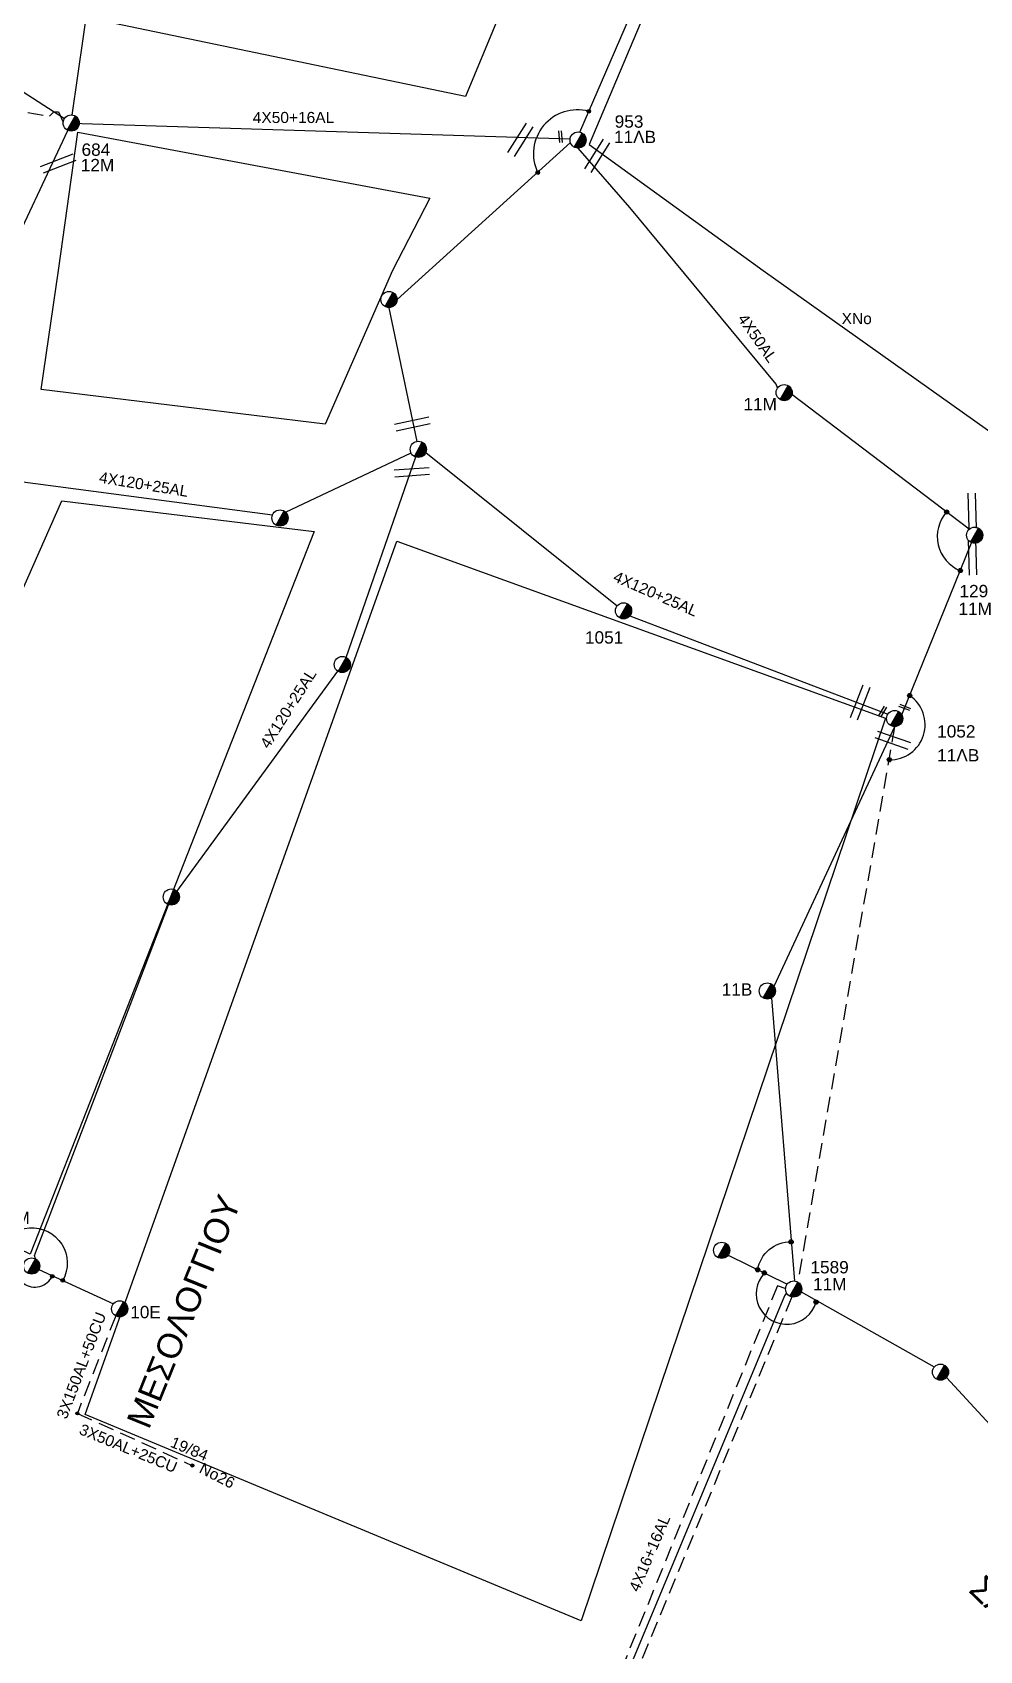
# Model space of a CAD drawing. Header units: millimetres. Extents: x 751 to 1825, y 360 to 872.
# Drawn here: x 900.4 to 977.2, y 635 to 766.3 of the extents above; entities that cross this region are included whole.
import ezdxf

# ---------------------------------------------------------------- set-up
doc = ezdxf.new("R2010")
doc.units = ezdxf.units.MM
doc.linetypes.add('DASHED', pattern=[19.05, 12.7, -6.35])
for name, color, linetype in [('Άγνωστα', 7, 'Continuous'), ('Γέφυρες Εναέριου Δικτύου', 7, 'Continuous'), ('Γυμνά εναέρια ΧΤ (3Φ)   4x50AL', 7, 'Continuous'), ('Γυμνά εναέρια ΧΤ και ΦΟΠ (3Φ)   4x16+16AL', 7, 'Continuous'), ('Γυμνά εναέρια ΧΤ και ΦΟΠ (3Φ)   4x50+16AL', 7, 'Continuous'), ('Επιγραφές - Σχήματα', 7, 'Continuous'), ('Καλώδια ΧΤ   3x150+50AL', 7, 'DASHED'), ('Καλώδια ΧΤ   3x150AL+50CU', 7, 'DASHED'), ('Μηχανική τομή', 7, 'Continuous'), ('Στύλος ΦΜ', 7, 'Continuous'), ('Στύλος ΦΜ @ 1', 7, 'Continuous'), ('Συνδέσεις', 7, 'Continuous'), ('Συνεστραμμένα ΧΤ   3x70+54.6+25 AL', 7, 'SYN_LINE'), ('Συνεστραμμένα ΧΤ   4x120+25 AL', 7, 'SYN_LINE'), ('Τομή', 7, 'Continuous'), ('Υπόβαθρο ΔΕΗ', 7, 'Continuous')]:
    doc.layers.add(name, color=color, linetype=linetype)
doc.styles.get("Standard").update_dxf_attribs({"font": 'ARIAL.TTF'})
doc.linetypes.add('SYN_LINE', pattern='A,0.5,-0.0001,["/\\/\\/\\/",Standard,S=0.1,R=0,X=0,Y=-0.05],-0.25', length=0.7501)

# ---------------------------------------------------------------- blocks, each defined once
blk = doc.blocks.new('ΥΠΑΡΧΩΝ ΤΣΙΜΕΝΤΕΝΙΟΣ ΣΤΥΛΟΣ')
at = {"layer": 'Στύλος ΦΜ'}
blk.add_hatch(color=256, dxfattribs=at).paths.add_polyline_path([(-1.29, -2.28, 0.574793), (2.62, 0, 0.268822), (1.3, 2.27)])
blk.add_line((-1.29, -2.28), (1.3, 2.27), dxfattribs=at)
blk.add_circle((0, 0), 2.62, dxfattribs=at)
at = {"layer": 'Στύλος ΦΜ', "flags": 4}
for tag, p in [('ΑΡΙΘΜΟΣ', (-4.68, 8.05)), ('ΤΥΠΟΣ', (-4.91, 3.03))]:
    blk.add_attdef(tag, p, '', height=4, dxfattribs=at)
blk = doc.blocks.new('ΤΟΜΗ')
at = {"layer": 'Τομή', "ltscale": 40}
for p, q in [((-5.68, 0), (5.68, 0)), ((5.68, -2.33), (-5.68, -2.33))]:
    blk.add_line(p, q, dxfattribs=at)
blk = doc.blocks.new('_ΣΥΝΔΕΣΗ')
at = {"layer": 'Συνδέσεις', "linetype": 'SYN_LINE', "ltscale": 40}
blk.add_hatch(color=256, dxfattribs=at).paths.add_polyline_path([(0.5, -0.01, 1), (-0.5, -0.01, 1)])
at = {"layer": 'Συνδέσεις'}
blk.add_circle((0, -0.01), 0.5, dxfattribs=at)
blk = doc.blocks.new('ΜΗΧΑΝΙΚΗ ΤΟΜΗ')
at = {"layer": 'Μηχανική τομή', "ltscale": 40}
for p, q in [((-1.89, 0.78), (1.89, 0.78)), ((1.89, 0), (-1.89, 0))]:
    blk.add_line(p, q, dxfattribs=at)

msp = doc.modelspace()

# ---------------------------------------------------------------- linework, layer by layer
at = {"layer": 'Άγνωστα', "color": 2, "ltscale": 0.1}
msp.add_lwpolyline([(890.52, 731.36), (897.93, 746.98), (903.24, 758.34)], dxfattribs=at)
at = {"layer": 'Άγνωστα', "color": 5, "linetype": 'DASHED', "ltscale": 0.1}
for points in [[(970.32, 709.97), (962.45, 664.91)], [(961.52, 664.36), (960.82, 664.62), (948.11, 633.39), (947.28, 632.97), (946.88, 632.28), (946.94, 631.76), (947.02, 631.1), (937.85, 606.13)]]:
    msp.add_lwpolyline(points, dxfattribs=at)
at = {"layer": 'Άγνωστα', "color": 2, "linetype": 'SYN_LINE', "ltscale": 8}
msp.add_lwpolyline([(900.9, 665.94), (900.9, 665.94), (906.94, 663.14)], dxfattribs=at)
at = {"layer": 'Άγνωστα', "color": 85, "linetype": 'DASHED', "ltscale": 0.1}
msp.add_lwpolyline([(961.99, 663.71), (948.95, 632.26), (948.57, 632.09)], dxfattribs=at)
at = {"layer": 'Άγνωστα', "color": 2, "linetype": 'DASHED', "ltscale": 0.1}
msp.add_lwpolyline([(904.02, 654.26), (913.37, 650.02)], dxfattribs=at)
at = {"layer": 'Γέφυρες Εναέριου Δικτύου', "ltscale": 0.1}
for points in [[(974.54, 727.39, 0.517154), (975.64, 722.63, -5.6618)], [(969.89, 707.28, 0.748657), (971.53, 712.5, -2.48323)], [(897.61, 667.5), (897.7, 667.66, -1.035166), (902.84, 665.04, -1.257583)], [(959.21, 665.92, -0.369554), (961.92, 668.18, 2.941814)], [(959.75, 665.65, 1.268909), (963.95, 663.29, -12.95662)], [(899.65, 664.82, 0.479704), (902, 665.42, 0.002467)]]:
    msp.add_lwpolyline(points, format="xyb", dxfattribs=at)
msp.add_arc((944.58, 756.45), 3.56, 75.0193, 205.4276, dxfattribs=at)
at = {"layer": 'Γυμνά εναέρια ΧΤ (3Φ)   4x50AL', "color": 5, "ltscale": 0.1}
for points in [[(960.83, 737.46), (960.71, 737.75), (948.84, 752.08), (944.64, 756.91)], [(976.38, 726), (976.38, 726), (961.99, 736.91)], [(970.9, 710.93), (976.56, 724.89)]]:
    msp.add_lwpolyline(points, dxfattribs=at)
at = {"layer": 'Γυμνά εναέρια ΧΤ και ΦΟΠ (3Φ)   4x16+16AL', "color": 27, "ltscale": 0.1}
for points in [[(970.32, 709.97), (960.53, 688.9)], [(960.32, 687.97), (962.2, 665)], [(961.56, 664.03), (961.38, 663.81), (948.29, 632.39)]]:
    msp.add_lwpolyline(points, dxfattribs=at)
at = {"layer": 'Γυμνά εναέρια ΧΤ και ΦΟΠ (3Φ)   4x16+16AL', "color": 85, "ltscale": 0.1}
for points in [[(956.82, 667.1), (961.61, 664.74)], [(962.74, 664.12), (973.54, 658.03)], [(974.53, 657.17), (989.33, 641.14)]]:
    msp.add_lwpolyline(points, dxfattribs=at)
at = {"layer": 'Γυμνά εναέρια ΧΤ και ΦΟΠ (3Φ)   4x50+16AL', "color": 4, "ltscale": 0.1}
for points in [[(902.97, 759.29), (887.17, 769.5)], [(903.52, 758.94), (944, 757.67)]]:
    msp.add_lwpolyline(points, dxfattribs=at)
at = {"layer": 'Καλώδια ΧΤ   3x150+50AL', "color": 4, "linetype": 'DASHED', "ltscale": 0.1}
msp.add_lwpolyline([(868.59, 687.05), (864.78, 680.44), (872.48, 676.21), (874.17, 679.48), (873.64, 679.94), (894.36, 722.49), (892.26, 728.75), (892.52, 729.83), (891.52, 731.35), (890.13, 732.3), (889.74, 732.85), (889.89, 738.09), (893.23, 737.64), (894.63, 748.1), (894.63, 748.1), (896.24, 760.4), (901.77, 759.5), (902.1, 759.85), (902.48, 759.86), (902.87, 759.02)], dxfattribs=at)
at = {"layer": 'Καλώδια ΧΤ   3x150AL+50CU', "color": 2, "linetype": 'DASHED', "ltscale": 0.1}
msp.add_lwpolyline([(907.13, 662.17), (904.02, 654.26)], dxfattribs=at)
at = {"layer": 'Συνεστραμμένα ΧΤ   3x70+54.6+25 AL', "color": 4, "linetype": 'SYN_LINE', "ltscale": 10}
msp.add_lwpolyline([(903.61, 759.58), (906.83, 781.95)], dxfattribs=at)
at = {"layer": 'Συνεστραμμένα ΧΤ   4x120+25 AL', "color": 87, "linetype": 'SYN_LINE', "ltscale": 10}
for points in [[(944.77, 758.2), (958.89, 790.81)], [(944.02, 757.36), (929.96, 744.62)], [(931.58, 733.11), (931.58, 733.11), (929.31, 743.96)]]:
    msp.add_lwpolyline(points, dxfattribs=at)
at = {"layer": 'Συνεστραμμένα ΧΤ   4x120+25 AL', "color": 1, "linetype": 'SYN_LINE', "ltscale": 10}
for points in [[(920.91, 727.37), (931.09, 732.19)], [(932.28, 732.21), (947.82, 719.78)], [(890.69, 731.04), (890.79, 730.99), (919.85, 727.15)], [(948.84, 718.96), (969.77, 710.98)]]:
    msp.add_lwpolyline(points, dxfattribs=at)
at = {"layer": 'Συνεστραμμένα ΧΤ   4x120+25 AL', "color": 2, "linetype": 'SYN_LINE', "ltscale": 10}
for points in [[(925.84, 715.58), (925.84, 715.58), (931.47, 731.85)], [(912.1, 696.61), (925.16, 714.46)], [(900.63, 666.79), (900.53, 667.06), (911.41, 695.53)]]:
    msp.add_lwpolyline(points, dxfattribs=at)
at = {"layer": 'Υπόβαθρο ΔΕΗ', "ltscale": 0.1}
for points in [[(905.61, 767.31), (910.15, 796.1), (948.06, 791.33), (935.5, 761.1), (905.61, 767.31)], [(902.77, 728.29), (923.24, 725.79), (900.19, 667.19), (880.04, 676.91), (902.77, 728.29)], [(929.94, 725.02), (969.59, 710.67), (944.89, 637.43), (904.66, 654.17), (929.94, 725.02)]]:
    msp.add_lwpolyline(points, dxfattribs=at)
for points in [[(999.54, 746.98), (1012.42, 759.39), (1010.93, 768.05), (988.97, 778.15), (959.58, 790.44), (945.55, 757.19), (959.65, 746.98), (982.61, 730.66)], [(929.58, 746.98), (924.13, 734.51), (901.09, 737.33), (902.5, 746.98), (904.06, 758.2), (932.62, 752.84)]]:
    msp.add_lwpolyline(points, close=True, dxfattribs=at)

# ---------------------------------------------------------------- block references
at = {"layer": 'Μηχανική τομή', "ltscale": 0.1}
for p, xscale, yscale, zscale, rotation in [((943.31, 757.84), 0.2499999999999555, 0.2499999999999555, 0.2499999999999555, 93.80331144698862), ((969.42, 711.14), 0.2499999999999724, 0.2499999999999724, 0.2499999999999724, 60.14012625613506), ((971.1, 711.44), 0.250000000000013, 0.250000000000013, 0.250000000000013, 338.7754599826395)]:
    msp.add_blockref('ΜΗΧΑΝΙΚΗ ΤΟΜΗ', p, dxfattribs=dict(at, xscale=xscale, yscale=yscale, zscale=zscale, rotation=rotation))
at = {"layer": 'Στύλος ΦΜ @ 1', "ltscale": 0.1}
ref = msp.add_blockref('ΥΠΑΡΧΩΝ ΤΣΙΜΕΝΤΕΝΙΟΣ ΣΤΥΛΟΣ', (903.52, 758.94), dxfattribs=dict(at, xscale=0.25, yscale=0.25, zscale=0.25))
ref.add_attrib('ΤΥΠΟΣ', '12M', (904.3, 755.03), dxfattribs={"layer": 'Στύλος ΦΜ', "height": 1, "flags": 4})
ref.add_attrib('ΑΡΙΘΜΟΣ', '684', (904.36, 756.28), dxfattribs={"layer": 'Στύλος ΦΜ', "height": 1, "flags": 4})
ref = msp.add_blockref('ΥΠΑΡΧΩΝ ΤΣΙΜΕΝΤΕΝΙΟΣ ΣΤΥΛΟΣ', (944.64, 757.56), dxfattribs=dict(at, xscale=0.25, yscale=0.25, zscale=0.25))
ref.add_attrib('ΤΥΠΟΣ', '11ΛB', (947.55, 757.31), dxfattribs={"layer": 'Στύλος ΦΜ', "height": 1, "flags": 4})
ref.add_attrib('ΑΡΙΘΜΟΣ', '953', (947.61, 758.56), dxfattribs={"layer": 'Στύλος ΦΜ', "height": 1, "flags": 4})
at = {"layer": 'Στύλος ΦΜ @ 1', "ltscale": 0.1, "xscale": 0.25, "yscale": 0.25, "zscale": 0.25}
for p in [(929.3, 744.62), (931.68, 732.47), (920.46, 726.9), (925.51, 715.01), (911.64, 696.15), (956.29, 667.49), (974.04, 657.61)]:
    msp.add_blockref('ΥΠΑΡΧΩΝ ΤΣΙΜΕΝΤΕΝΙΟΣ ΣΤΥΛΟΣ', p, dxfattribs=at)
at = {"layer": 'Στύλος ΦΜ @ 1', "ltscale": 0.1}
ref = msp.add_blockref('ΥΠΑΡΧΩΝ ΤΣΙΜΕΝΤΕΝΙΟΣ ΣΤΥΛΟΣ', (961.36, 737.07), dxfattribs=dict(at, xscale=0.25, yscale=0.25, zscale=0.25))
ref.add_attrib('ΤΥΠΟΣ', '11M', (958.06, 735.63), dxfattribs={"layer": 'Στύλος ΦΜ', "height": 1, "flags": 4})
ref = msp.add_blockref('ΥΠΑΡΧΩΝ ΤΣΙΜΕΝΤΕΝΙΟΣ ΣΤΥΛΟΣ', (976.81, 725.5), dxfattribs=dict(at, xscale=0.25, yscale=0.25, zscale=0.25))
ref.add_attrib('ΤΥΠΟΣ', '1292', (975.58, 720.47), dxfattribs={"layer": 'Στύλος ΦΜ', "height": 1, "flags": 4})
ref.add_attrib('ΑΡΙΘΜΟΣ', '11M', (975.5, 719.03), dxfattribs={"layer": 'Στύλος ΦΜ', "height": 1, "flags": 4})
ref = msp.add_blockref('ΥΠΑΡΧΩΝ ΤΣΙΜΕΝΤΕΝΙΟΣ ΣΤΥΛΟΣ', (948.33, 719.37), dxfattribs=dict(at, xscale=0.25, yscale=0.25, zscale=0.25))
ref.add_attrib('ΑΡΙΘΜΟΣ', '1051', (945.2, 716.71), dxfattribs={"layer": 'Στύλος ΦΜ', "height": 1, "flags": 4})
ref = msp.add_blockref('ΥΠΑΡΧΩΝ ΤΣΙΜΕΝΤΕΝΙΟΣ ΣΤΥΛΟΣ', (970.32, 710.63), dxfattribs=dict(at, xscale=0.25, yscale=0.25, zscale=0.25))
ref.add_attrib('ΤΥΠΟΣ', '1052', (973.77, 709.09), dxfattribs={"layer": 'Στύλος ΦΜ', "height": 1, "flags": 4})
ref.add_attrib('ΑΡΙΘΜΟΣ', '11ΛB', (973.77, 707.15), dxfattribs={"layer": 'Στύλος ΦΜ', "height": 1, "flags": 4})
ref = msp.add_blockref('ΥΠΑΡΧΩΝ ΤΣΙΜΕΝΤΕΝΙΟΣ ΣΤΥΛΟΣ', (959.99, 688.53), dxfattribs=dict(at, xscale=0.25, yscale=0.25, zscale=0.25))
ref.add_attrib('ΤΥΠΟΣ', '11B', (956.29, 688.15), dxfattribs={"layer": 'Στύλος ΦΜ', "height": 1, "flags": 4})
ref = msp.add_blockref('ΥΠΑΡΧΩΝ ΤΣΙΜΕΝΤΕΝΙΟΣ ΣΤΥΛΟΣ', (900.31, 666.22), dxfattribs=dict(at, xscale=0.25, yscale=0.25, zscale=0.25))
ref.add_attrib('ΤΥΠΟΣ', '11M', (897.45, 669.62), dxfattribs={"layer": 'Στύλος ΦΜ', "height": 1, "flags": 4})
ref = msp.add_blockref('ΥΠΑΡΧΩΝ ΤΣΙΜΕΝΤΕΝΙΟΣ ΣΤΥΛΟΣ', (962.13, 664.35), dxfattribs=dict(at, xscale=0.25, yscale=0.25, zscale=0.25))
ref.add_attrib('ΤΥΠΟΣ', '1589', (963.49, 665.62), dxfattribs={"layer": 'Στύλος ΦΜ', "height": 1, "flags": 4})
ref.add_attrib('ΑΡΙΘΜΟΣ', '11M', (963.7, 664.24), dxfattribs={"layer": 'Στύλος ΦΜ', "height": 1, "flags": 4})
ref = msp.add_blockref('ΥΠΑΡΧΩΝ ΤΣΙΜΕΝΤΕΝΙΟΣ ΣΤΥΛΟΣ', (907.45, 662.74), dxfattribs=dict(at, xscale=0.25, yscale=0.25, zscale=0.25))
ref.add_attrib('ΤΥΠΟΣ', '10E', (908.31, 661.98), dxfattribs={"layer": 'Στύλος ΦΜ', "height": 1, "flags": 4})
at = {"layer": 'Συνδέσεις', "zscale": 0.345700799648589}
for p, xscale, yscale in [((945.51, 759.9), 0.3, 0.3), ((941.37, 754.93), 0.3, 0.3), ((974.54, 727.39), 0.345700799648589, 0.345700799648589), ((975.65, 722.64), 0.345700799648589, 0.345700799648589), ((971.54, 712.5), 0.345700799648589, 0.345700799648589), ((969.89, 707.29), 0.345700799648589, 0.345700799648589), ((961.92, 668.18), 0.345700799648589, 0.345700799648589), ((959.21, 665.92), 0.345700799648589, 0.345700799648589), ((959.75, 665.66), 0.345700799648589, 0.345700799648589), ((901.98, 665.39), 0.3, 0.3), ((902.84, 665.05), 0.3, 0.3), ((963.95, 663.29), 0.345700799648589, 0.345700799648589)]:
    msp.add_blockref('_ΣΥΝΔΕΣΗ', p, dxfattribs=dict(at, xscale=xscale, yscale=yscale))
at = {"layer": 'Συνδέσεις', "ltscale": 0.1, "xscale": 0.25, "yscale": 0.25, "zscale": 0.25}
for p in [(904.02, 654.26), (913.34, 650.04)]:
    msp.add_blockref('_ΣΥΝΔΕΣΗ', p, dxfattribs=at)
at = {"layer": 'Τομή', "ltscale": 0.1}
for p, xscale, yscale, zscale, rotation in [((939.71, 757.74), 0.2499999999999978, 0.2499999999999978, 0.2499999999999978, 57.69977459359956), ((945.95, 756.43), 0.2499999999999978, 0.2499999999999978, 0.2499999999999978, 57.69977459359956), ((902.36, 755.93), 0.2499999999999446, 0.2499999999999446, 0.2499999999999446, 20.83273144908128), ((931.14, 734.8), 0.2499999999999879, 0.2499999999999879, 0.2499999999999879, 12.28750778013394), ((931.14, 730.9), 0.2500000000000491, 0.2500000000000491, 0.2500000000000491, 4.281511704761848), ((976.32, 727.49), 0.2499999999999664, 0.2499999999999664, 0.2499999999999664, 91.57104033932016), ((976.35, 723.68), 0.2499999999999663, 0.2499999999999663, 0.2499999999999663, 91.57104033932016), ((967.25, 712.04), 0.2500000000000022, 0.2500000000000022, 0.2500000000000022, 68.69754721818596), ((970.07, 708.59), 0.2500000000000518, 0.2500000000000518, 0.2500000000000518, 160.9485172919734)]:
    msp.add_blockref('ΤΟΜΗ', p, dxfattribs=dict(at, xscale=xscale, yscale=yscale, zscale=zscale, rotation=rotation))

# ---------------------------------------------------------------- texts
at = {"layer": 'Άγνωστα', "color": 7, "ltscale": 0.1, "insert": (904.43, 653.45), "char_height": 0.9, "width": 84.1859, "attachment_point": 1, "rotation": 337.6361}
msp.add_mtext('3X50AL+25CU', dxfattribs=at)
at = {"layer": 'Γυμνά εναέρια ΧΤ (3Φ)   4x50AL', "color": 7, "ltscale": 0.1, "insert": (958.28, 743.58), "char_height": 0.9, "width": 84.1859, "attachment_point": 1, "rotation": 305.0917}
msp.add_mtext('4X50AL', dxfattribs=at)
at = {"layer": 'Γυμνά εναέρια ΧΤ και ΦΟΠ (3Φ)   4x16+16AL', "color": 7, "ltscale": 0.1, "insert": (948.73, 640.06), "char_height": 0.9, "width": 84.1859, "attachment_point": 1, "rotation": 66.9122}
msp.add_mtext('4X16+16AL', dxfattribs=at)
at = {"layer": 'Γυμνά εναέρια ΧΤ και ΦΟΠ (3Φ)   4x50+16AL', "color": 7, "ltscale": 0.1, "insert": (918.25, 759.84), "char_height": 0.9, "width": 84.1859, "attachment_point": 1}
msp.add_mtext('4X50+16AL', dxfattribs=at)
at = {"layer": 'Επιγραφές - Σχήματα', "ltscale": 0.1, "insert": (966.02, 743.53), "char_height": 0.9, "width": 8.5591, "attachment_point": 1}
msp.add_mtext('XNo', dxfattribs=at)
at = {"layer": 'Επιγραφές - Σχήματα', "ltscale": 0.1, "char_height": 2, "attachment_point": 5}
for s, insert, rotation in [('ΜΕΣΟΛΟΓΓΙΟΥ', (912.67, 662.53), 67.9103), ('ΣΑΜΟΥΗΛ', (981.89, 635.75), 315.9108)]:
    msp.add_mtext(s, dxfattribs=dict(at, insert=insert, rotation=rotation))
at = {"layer": 'Επιγραφές - Σχήματα', "ltscale": 0.1, "char_height": 0.9, "width": 2.4307, "attachment_point": 1}
for s, insert, rotation in [('19/84', (911.83, 652.41), 337.4439), ('No26', (914.23, 650.3), 332.9842)]:
    msp.add_mtext(s, dxfattribs=dict(at, insert=insert, rotation=rotation))
at = {"layer": 'Καλώδια ΧΤ   3x150AL+50CU', "color": 7, "linetype": 'DASHED', "ltscale": 0.1, "insert": (902.3, 654.05), "char_height": 0.9, "width": 84.1859, "attachment_point": 1, "rotation": 69.226}
msp.add_mtext('3X150AL+50CU', dxfattribs=at)
at = {"layer": 'Συνεστραμμένα ΧΤ   4x120+25 AL', "color": 7, "linetype": 'DASHED', "ltscale": 0.1, "char_height": 0.9, "width": 84.1859, "attachment_point": 1}
for insert, rotation in [((905.88, 730.66), 350.7977), ((947.77, 722.63), 336.386), ((918.78, 708.6), 57.4981)]:
    msp.add_mtext('4X120+25AL', dxfattribs=dict(at, insert=insert, rotation=rotation))

doc.saveas('drawing.dxf')
